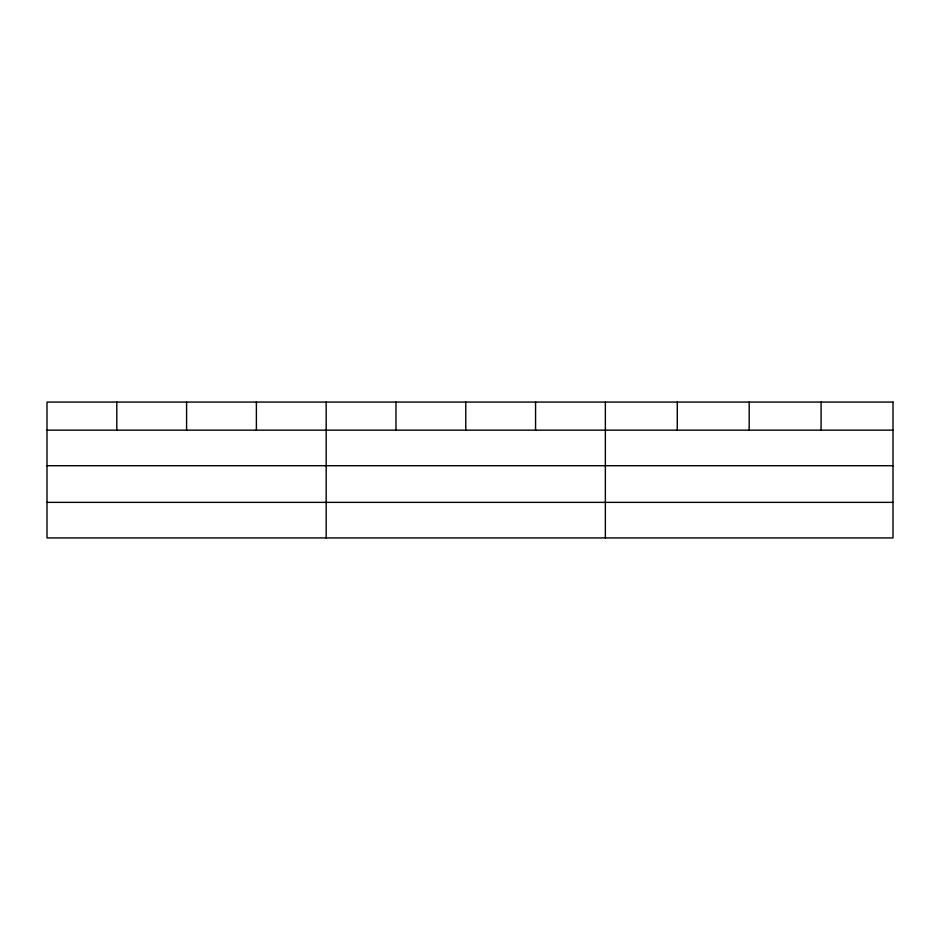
<?xml version="1.0" encoding="UTF-8"?>
<svg xmlns="http://www.w3.org/2000/svg" width="940" height="940" viewBox="0 0 940 940"><rect width="100%" height="100%" fill="white"/><g stroke="black" fill="none" stroke-linecap="round" stroke-linejoin="round"><path stroke-width="1.41" d="M47 430.156L893 430.156M47 465.711L893 465.711M47 502.36L893 502.36M821.09 402.073L821.09 430.156M749.18 402.073L749.18 430.156M677.27 402.073L677.27 430.156M605.36 402.073L605.36 537.927M535.565 402.073L535.565 430.156M465.77 402.073L465.77 430.156M395.975 402.073L395.975 430.156M326.18 402.073L326.18 537.927M256.385 402.073L256.385 430.156M186.59 402.073L186.59 430.156M116.795 402.073L116.795 430.156M893 402.073L47 402.073L47 537.927L893 537.927L893 402.073"/></g></svg>
